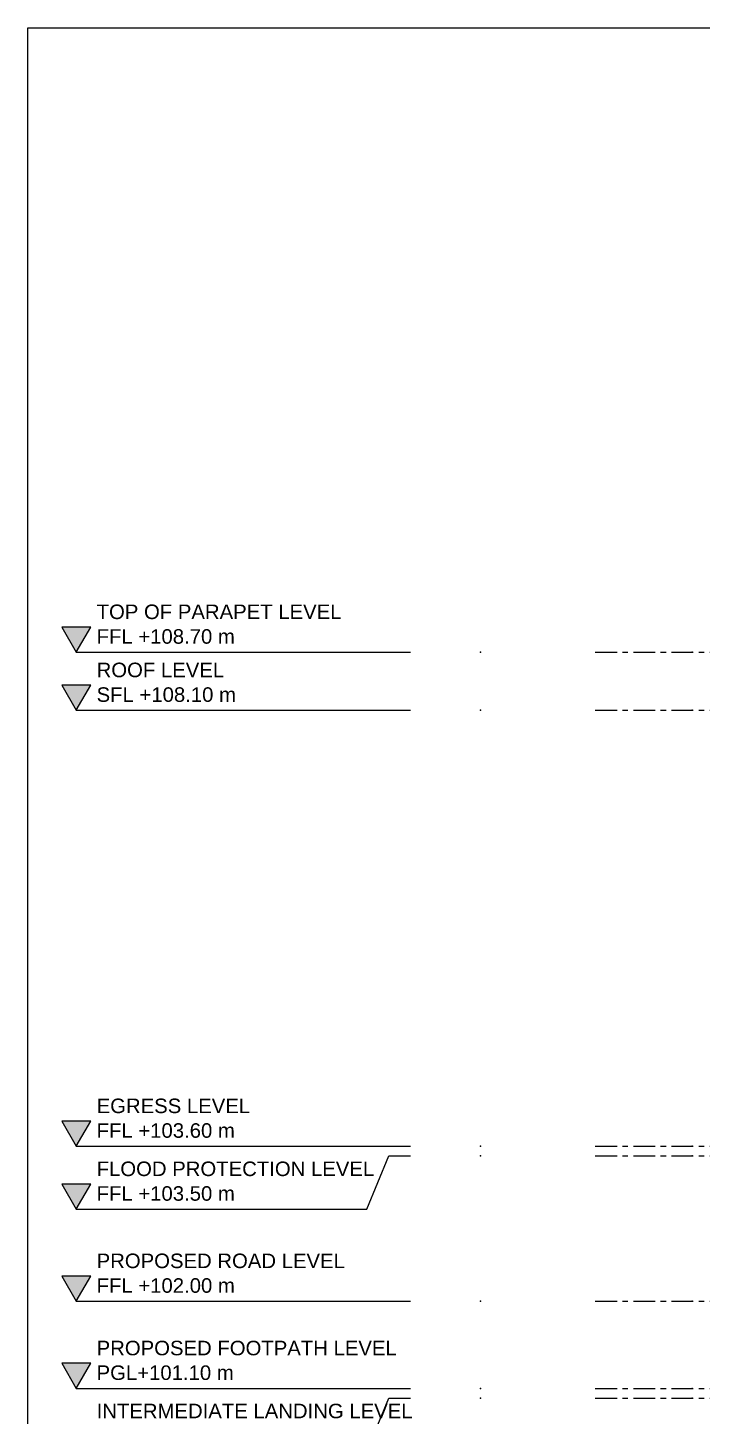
# Model space of a CAD drawing. Header units: millimetres. Extents: x -25371 to 2282244, y -90657 to 147824.
# Drawn here: x 1575674 to 1582633, y -3760 to 10573 of the extents above; entities that cross this region are included whole.
import ezdxf

# ---------------------------------------------------------------- set-up
doc = ezdxf.new("R2010")
doc.units = ezdxf.units.MM
doc.linetypes.add('CENTER', pattern=[50.8, 31.75, -6.35, 6.35, -6.35])
doc.linetypes.add('TA_GL_000.90000', pattern=[2.475, 0.9, -0.225, 0.225, -0.225, 0.9])
for name, color, linetype in [('000 - 0_SYM_DWG_GRIDLINE_MAIN_COLOR_251', 7, 'Continuous'), ('000 - 0_SYM_DWG_LEVEL_MAIN_COLOR_2', 7, 'Continuous'), ('000 - 0_SYM_DWG_LEVEL_TEXT', 7, 'Continuous'), ('000 - GRID', 7, 'CENTER')]:
    doc.layers.add(name, color=color, linetype=linetype)
doc.styles.add('Arial_1', font='arial.ttf', dxfattribs={"height": 400})
doc.styles.add('TA', font='', dxfattribs={"height": 4.5})
doc.styles.get('TA').set_extended_font_data('Cordia New')

# ---------------------------------------------------------------- blocks, each defined once
blk = doc.blocks.new('A$C7fb6dcac')
at = {"layer": 'Defpoints', "color": 7}
blk.add_lwpolyline([(775, -444), (0, -444), (0, 0), (775, 0)], close=True, dxfattribs=at)
blk = doc.blocks.new('*U2260')
at = {"layer": '000 - 0_SYM_DWG_LEVEL_MAIN_COLOR_2'}
blk.add_hatch(color=7, dxfattribs=at).paths.add_polyline_path([(-80.41, 5.18), (-83.4, 0), (-86.39, 5.18)])
at = {"color": 7}
blk.add_point((0, 0), dxfattribs=at)
at = {"layer": '000 - 0_SYM_DWG_GRIDLINE_MAIN_COLOR_251', "color": 7}
blk.add_lwpolyline([(-83.4, 0), (-23.4, 0), (-18.9, 0), (-14.4, 0)], dxfattribs=at)
at = {"layer": '000 - 0_SYM_DWG_LEVEL_MAIN_COLOR_2', "color": 7, "lineweight": 25}
for p, q in [((-80.41, 5.18), (-86.39, 5.18)), ((-86.39, 5.18), (-83.4, 0)), ((-83.4, 0), (-80.41, 5.18))]:
    blk.add_line(p, q, dxfattribs=at)
at = {"layer": '000 - 0_SYM_DWG_LEVEL_TEXT', "color": 7, "style": 'Arial_1'}
for tag, p in [('LV_NAME_1', (-79.18, 11.92)), ('LV_NAME_2', (-79.19, 6.83)), ('LV_NAME_3', (-79.2, 1.74))]:
    blk.add_attdef(tag, p, '', height=3, dxfattribs=at)
blk = doc.blocks.new('*U457')
at = {"layer": '000 - 0_SYM_DWG_LEVEL_MAIN_COLOR_2'}
blk.add_hatch(color=7, dxfattribs=at).paths.add_polyline_path([(-80.41, -5.82), (-83.4, -11), (-86.39, -5.82)])
at = {"color": 7}
blk.add_point((0, 0), dxfattribs=at)
at = {"layer": '000 - 0_SYM_DWG_GRIDLINE_MAIN_COLOR_251', "color": 7}
blk.add_lwpolyline([(-83.4, -11), (-23.4, -11), (-18.9, 0), (-14.4, 0)], dxfattribs=at)
at = {"layer": '000 - 0_SYM_DWG_LEVEL_MAIN_COLOR_2', "color": 7, "lineweight": 25}
for p, q in [((-80.41, -5.82), (-86.39, -5.82)), ((-86.39, -5.82), (-83.4, -11)), ((-83.4, -11), (-80.41, -5.82))]:
    blk.add_line(p, q, dxfattribs=at)
at = {"layer": '000 - 0_SYM_DWG_LEVEL_TEXT', "color": 7, "style": 'Arial_1'}
for tag, p in [('LV_NAME_1', (-79.18, 0.92)), ('LV_NAME_2', (-79.19, -4.17)), ('LV_NAME_3', (-79.2, -9.26))]:
    blk.add_attdef(tag, p, '', height=3, dxfattribs=at)
blk = doc.blocks.new('*U456')
at = {"layer": '000 - 0_SYM_DWG_LEVEL_MAIN_COLOR_2'}
blk.add_hatch(color=7, dxfattribs=at).paths.add_polyline_path([(-80.41, -5.82), (-83.4, -11), (-86.39, -5.82)])
at = {"color": 7}
blk.add_point((0, 0), dxfattribs=at)
at = {"layer": '000 - 0_SYM_DWG_GRIDLINE_MAIN_COLOR_251', "color": 7}
blk.add_lwpolyline([(-83.4, -11), (-23.4, -11), (-18.9, 0), (-14.4, 0)], dxfattribs=at)
at = {"layer": '000 - 0_SYM_DWG_LEVEL_MAIN_COLOR_2', "color": 7, "lineweight": 25}
for p, q in [((-80.41, -5.82), (-86.39, -5.82)), ((-86.39, -5.82), (-83.4, -11)), ((-83.4, -11), (-80.41, -5.82))]:
    blk.add_line(p, q, dxfattribs=at)
at = {"layer": '000 - 0_SYM_DWG_LEVEL_TEXT', "color": 7, "style": 'Arial_1'}
for tag, p in [('LV_NAME_1', (-79.18, 0.92)), ('LV_NAME_2', (-79.19, -4.17)), ('LV_NAME_3', (-79.2, -9.26))]:
    blk.add_attdef(tag, p, '', height=3, dxfattribs=at)
blk = doc.blocks.new('*U1018')
at = {"layer": '000 - 0_SYM_DWG_GRIDLINE_MAIN_COLOR_251', "color": 7, "linetype": 'ByBlock', "ltscale": 5}
blk.add_line((20, 0), (-585.29, 0), dxfattribs=at)
at = {"layer": '000 - 0_SYM_DWG_GRIDLINE_MAIN_COLOR_251', "color": 7}
blk.add_point((0, 0), dxfattribs=at)
at = {"color": 7, "style": 'TA', "flags": 1}
blk.add_attdef('LOCATION', (6, -6), '', height=4.5, rotation=270, dxfattribs=at)
blk = doc.blocks.new('C-1-VS01_REV00_20260615-155540_ELEVATION_1_DIMS-1')
at = {"color": 7, "xscale": 50, "yscale": 50, "zscale": 50}
for name, p, values in [('*U2260', (-34450.7, 108700), {'LV_NAME_2': 'TOP OF PARAPET LEVEL', 'LV_NAME_3': 'FFL +108.70 m'}), ('*U2260', (-34450.7, 108100), {'LV_NAME_2': 'ROOF LEVEL', 'LV_NAME_3': 'SFL +108.10 m'}), ('*U2260', (-34450.7, 103600), {'LV_NAME_2': 'EGRESS LEVEL', 'LV_NAME_3': 'FFL +103.60 m'}), ('*U457', (-34450.7, 103500), {'LV_NAME_2': 'FLOOD PROTECTION LEVEL', 'LV_NAME_3': 'FFL +103.50 m'}), ('*U2260', (-34450.7, 102000), {'LV_NAME_2': 'PROPOSED ROAD LEVEL', 'LV_NAME_3': 'FFL +102.00 m'}), ('*U2260', (-34450.7, 101100), {'LV_NAME_2': 'PROPOSED FOOTPATH LEVEL', 'LV_NAME_3': 'PGL+101.10 m'}), ('*U456', (-34450.7, 101000), {'LV_NAME_2': 'INTERMEDIATE LANDING LEVEL', 'LV_NAME_3': 'FFL +100.63 m'})]:
    blk.add_blockref(name, p, dxfattribs=at).add_auto_attribs(values)
at = {"layer": '000 - GRID', "color": 7, "linetype": 'TA_GL_000.90000', "xscale": 50.00000000000004, "yscale": 50.00000000000004, "zscale": 50.00000000000004, "rotation": 180}
for p in [(-32265.5, 108700), (-32265.5, 108100), (-32265.5, 103600), (-32265.5, 103500), (-32265.5, 102000), (-32265.5, 101100), (-32265.5, 101000)]:
    blk.add_blockref('*U1018', p, dxfattribs=at)

msp = doc.modelspace()

# ---------------------------------------------------------------- block references
at = {"color": 7, "xscale": 50, "yscale": 50, "zscale": 50}
msp.add_blockref('A$C7fb6dcac', (1575673.68, 10572.622), dxfattribs=at)
at = {"color": 7}
msp.add_blockref('C-1-VS01_REV00_20260615-155540_ELEVATION_1_DIMS-1', (1614794.372, -104572.744), dxfattribs=at)

doc.saveas('drawing.dxf')
